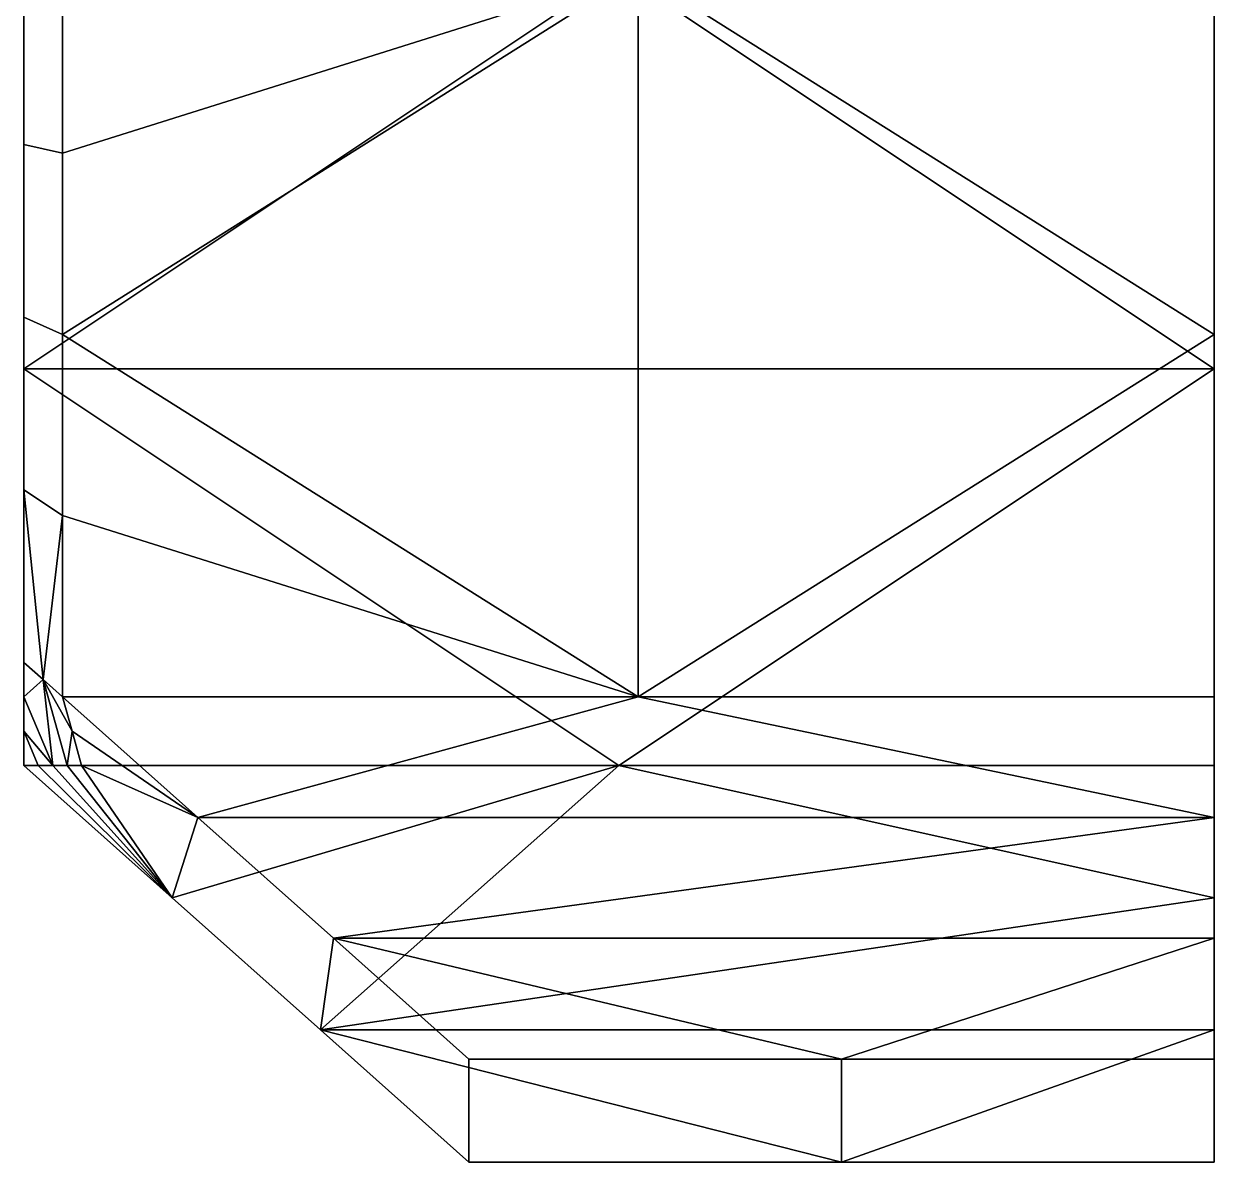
# Model space of a CAD drawing. Header units: millimetres. Extents: x -1238.1 to -1151.2, y -298.5 to -241.1.
# Drawn here: x -1213.89 to -1183.89, y -298.47 to -269.77 of the extents above; entities that cross this region are included whole.
import ezdxf

# ---------------------------------------------------------------- set-up
doc = ezdxf.new("R2010")
doc.units = ezdxf.units.MM
doc.header["$MEASUREMENT"] = 0
doc.layers.add('Print', color=40, linetype='Continuous', true_color=0xffbf00)

msp = doc.modelspace()

# ---------------------------------------------------------------- meshes
at = {"layer": 'Print'}
mesh = msp.add_polyface(dxfattribs=at)
corners = [(-1209.498, -289.779, 8.274), (-1198.4, -286.734, 3), (-1212.914, -286.734, 3), (-1210.146, -291.799, 5.774), (-1213.886, -288.466), (-1198.886, -288.466), (-1206.407, -295.133, 11.547), (-1193.276, -298.466, 17.321), (-1202.667, -298.466, 17.321), (-1183.886, -291.799, 5.774), (-1209.498, -289.779, 8.274), (-1212.914, -286.734, 3), (-1212.671, -287.6, 3), (-1213.521, -288.466, 0.75), (-1213.886, -288.466), (-1210.146, -291.799, 5.774), (-1213.157, -288.466, 1.5), (-1212.792, -288.466, 2.25), (-1206.407, -295.133, 11.547), (-1206.083, -292.823, 13.547), (-1202.667, -298.466, 17.321), (-1202.667, -295.868, 18.821), (-1212.428, -288.466, 3), (-1213.886, -278.466), (-1213.886, -268.466), (-1198.886, -268.466), (-1213.886, -288.466), (-1198.886, -288.466), (-1213.886, -286.734, 1), (-1213.886, -287.6, 0.5), (-1213.157, -288.466, 1.5), (-1213.886, -288.466), (-1213.521, -288.466, 0.75), (-1213.4, -286.301, 2.25), (-1213.886, -285.868, 1.5), (-1212.671, -287.6, 3), (-1212.914, -286.734, 3), (-1212.792, -288.466, 2.25), (-1212.428, -288.466, 3), (-1198.4, -268.466, 3), (-1212.914, -277.6, 3), (-1198.4, -286.734, 3), (-1212.914, -282.167, 3), (-1212.914, -286.734, 3), (-1212.914, -273.033, 3), (-1212.914, -268.466, 3), (-1213.886, -286.734, 1), (-1213.886, -285.868, 1.5), (-1213.886, -281.518, 1.5), (-1213.886, -278.466), (-1213.886, -287.6, 0.5), (-1213.886, -288.466), (-1213.886, -277.167, 1.5), (-1213.886, -272.817, 1.5), (-1213.886, -268.466), (-1213.886, -268.466, 1.5), (-1213.4, -286.301, 2.25), (-1212.914, -286.734, 3), (-1212.914, -282.167, 3), (-1213.886, -281.518, 1.5), (-1212.914, -277.6, 3), (-1213.886, -277.167, 1.5), (-1213.886, -285.868, 1.5), (-1212.914, -273.033, 3), (-1213.886, -272.817, 1.5), (-1212.914, -268.466, 3), (-1213.886, -268.466, 1.5)]
mesh.append_faces([[corners[k] for k in face] for face in [(0, 1, 2, 2), (3, 4, 5, 5), (6, 7, 8, 8), (5, 6, 3, 3), (5, 9, 6, 6), (10, 11, 12, 12), (13, 14, 15, 15), (16, 13, 15, 15), (16, 15, 17, 17), (10, 15, 18, 19), (19, 18, 20, 21), (17, 15, 22, 22), (15, 10, 22, 22), (12, 22, 10, 10), (23, 24, 25, 25), (26, 23, 27, 27), (28, 29, 30, 30), (31, 32, 29, 29), (29, 32, 30, 30), (33, 34, 28, 28), (35, 36, 33, 33), (37, 35, 33, 33), (33, 30, 37, 37), (35, 37, 38, 38), (28, 30, 33, 33), (39, 40, 41, 41), (41, 42, 43, 43), (39, 44, 40, 40), (39, 45, 44, 44), (41, 40, 42, 42), (46, 47, 48, 48), (46, 49, 50, 50), (50, 49, 51, 51), (48, 52, 46, 46), (49, 52, 53, 53), (49, 53, 54, 54), (55, 54, 53, 53), (46, 52, 49, 49), (56, 57, 58, 58), (59, 58, 60, 61), (56, 58, 59, 59), (62, 56, 59, 59), (61, 60, 63, 64), (65, 66, 64, 63)]])
mesh = msp.add_polyface(dxfattribs=at)
corners = [(-1183.886, -289.779, 8.274), (-1206.083, -292.823, 13.547), (-1183.886, -292.823, 13.547), (-1183.886, -295.868, 18.821), (-1193.276, -295.868, 18.821), (-1198.4, -286.734, 3), (-1183.886, -286.734, 3), (-1202.667, -295.868, 18.821), (-1209.498, -289.779, 8.274), (-1183.886, -291.799, 5.774), (-1183.886, -295.133, 11.547), (-1206.407, -295.133, 11.547), (-1183.886, -298.466, 17.321), (-1193.276, -298.466, 17.321), (-1198.886, -288.466), (-1183.886, -288.466), (-1202.667, -298.466, 17.321), (-1193.276, -298.466, 17.321), (-1193.276, -295.868, 18.821), (-1202.667, -295.868, 18.821), (-1183.886, -295.868, 18.821), (-1183.886, -298.466, 17.321), (-1183.886, -295.868, 18.821), (-1183.886, -298.466, 17.321), (-1183.886, -295.133, 11.547), (-1183.886, -292.823, 13.547), (-1183.886, -288.466, 3), (-1183.886, -291.799, 5.774), (-1183.886, -289.779, 8.274), (-1183.886, -287.6, 3), (-1183.886, -286.734, 3), (-1183.886, -288.466), (-1183.886, -288.466, 1), (-1183.886, -288.466, 2), (-1183.886, -278.466), (-1183.886, -288.466), (-1198.886, -288.466), (-1198.886, -268.466), (-1183.886, -268.466), (-1213.886, -278.466), (-1183.886, -268.466, 3), (-1183.886, -277.6, 3), (-1183.886, -278.466), (-1183.886, -268.466), (-1183.886, -285.868, 1.5), (-1183.886, -286.734, 1), (-1183.886, -286.301, 2.25), (-1183.886, -286.734, 3), (-1183.886, -287.6, 0.5), (-1183.886, -288.466), (-1183.886, -287.6, 3), (-1183.886, -286.301, 2.25), (-1183.886, -286.734, 3), (-1183.886, -288.466, 2), (-1183.886, -288.466, 3), (-1183.886, -286.734, 1), (-1183.886, -288.466, 1), (-1183.886, -288.466), (-1183.886, -287.6, 0.5), (-1183.886, -285.868, 1.5), (-1183.886, -277.6, 3), (-1198.4, -286.734, 3), (-1183.886, -286.734, 3), (-1183.886, -268.466, 3), (-1198.4, -268.466, 3), (-1209.999, -268.466, 7.5), (-1183.886, -268.466, 7.5), (-1195.485, -268.466, 12)]
mesh.append_faces([[corners[k] for k in face] for face in [(0, 1, 2, 2), (3, 2, 4, 4), (2, 1, 4, 4), (5, 0, 6, 6), (1, 7, 4, 4), (8, 1, 0, 0), (8, 0, 5, 5), (9, 10, 11, 11), (12, 13, 10, 10), (10, 13, 11, 11), (14, 15, 9, 9), (16, 17, 18, 19), (20, 18, 17, 21), (22, 23, 24, 25), (26, 25, 24, 24), (24, 27, 26, 26), (28, 25, 26, 26), (28, 26, 29, 29), (28, 29, 30, 30), (27, 31, 32, 32), (33, 27, 32, 32), (27, 33, 26, 26), (34, 35, 36, 36), (34, 37, 38, 38), (39, 34, 36, 36), (34, 39, 37, 37), (40, 41, 42, 43), (44, 42, 41, 41), (45, 42, 44, 44), (44, 41, 46, 46), (41, 47, 46, 46), (42, 48, 49, 49), (42, 45, 48, 48), (50, 51, 52, 52), (53, 50, 54, 54), (51, 50, 53, 53), (53, 55, 51, 51), (53, 56, 55, 55), (57, 58, 56, 56), (55, 56, 58, 58), (59, 51, 55, 55), (60, 61, 62, 62), (63, 64, 60, 60), (61, 60, 64, 64), (65, 66, 67, 67)]])

doc.saveas('drawing.dxf')
